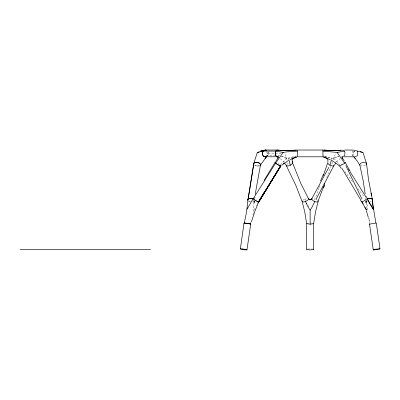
<?xml version="1.0" encoding="UTF-8"?>
<svg xmlns="http://www.w3.org/2000/svg" width="400" height="400" viewBox="0 0 400 400"><rect width="100%" height="100%" fill="white"/><g stroke="black" fill="none" stroke-linecap="round" stroke-linejoin="round"><path stroke-width="0.3" stroke-dasharray="2 1.5" d="M365.965 200.885L365.965 203.295C366.445 196.215 365.025 205.885 366.46 200.315M254.335 202.95L254.355 200.995L253.905 201.585C253.3 206.475 254.425 211.395 252.445 216.08M365.965 201.035L365.96 202.635L365.925 200.995C367.175 203.915 367.765 207.455 367.355 210.675M353.16 152.805L353.915 151.525L355.34 150.72L353.915 151.525L353.16 152.81L353.075 154.385L353.65 156.155M366.59 208.41L366.375 201.585L365.925 200.995M281.065 153.43L281.04 152.985M268.02 151.865L268.17 154.575L267.455 155.915M338.91 156.045L331.51 158.54L331.4 159.56M254.665 199.145L255.075 196.715M254.445 198.555L254.665 197.345M315.905 196.55L318.88 188.075M319.08 187.51L319.87 185.25M326.75 177.545L330.685 166.54M333.26 159.61L335.63 153.305M332.345 162.01L331.88 163.19L333.705 164.595M314.6 200.05L315.11 198.81L312.835 198.38M268.23 154.24A1.625 1.41 90 0 1 268.075 154.865L267.93 155.095A3.19 2.76 90 0 0 267.805 155.4L267.785 155.45A1.425 1.235 90 0 1 267.655 155.75L267.34 156.045M256.31 205.755L256.59 205.23M254.89 208.41L253.89 210.185M352.91 150.78C351.765 152.25 351.615 154.66 352.95 156.055M336.57 161.955L340.285 158.42M280.585 164.865L286.4 158.535L296.11 156.055M286.575 164.595L288.4 163.19L287.92 162.015M266.705 156.495L267.645 155.745L274.84 155.745M267.645 155.745L267.315 156M303.005 200.12L306.37 198.47M340.96 164.595L342.095 163.86M324.795 156.19L333.88 158.54L339.16 156M353.91 151.53L354.86 150.99M365.435 165.28L363.055 166.035L360.62 165.74M281.365 156.055L288.77 158.535L296.335 155.985M253.27 201.805L253.08 201.87A1.055 0.545 9.6 0 1 252.78 201.945M252.935 201.92L253.905 201.585M369.99 201.86L371.215 201.47M259.265 165.835L258.68 165.975A1.37 0.705 9.6 0 1 258.325 166.02L258.32 166.015M259.665 165.74L257.225 166.035L254.85 165.28M307.74 223.23L308.86 223.095M307.74 248.995L312.54 248.995M258.155 166.015L257.745 166.025M257.715 166.025L257.39 166.03A1.205 0.62 9.6 0 1 257 166.005L257 165.995M268.29 153.205L274.685 153.205M275.485 153.205L281.085 153.205M278.04 155.745L279.64 155.745M310.14 223.045L311.42 223.095M250.49 201.88L250.465 201.88A1.055 0.545 9.6 0 1 250.13 201.82L250.08 201.795M256.235 165.86L256.21 165.855A1.315 0.68 9.6 0 1 255.675 165.705L255.69 165.69M256.325 165.875L256.575 165.92M323.555 155.895L324.17 156.045M323.44 155.87L323.945 156M324.455 156.125L331.51 158.54M249.36 201.565L249.335 201.555A1.315 0.68 9.6 0 1 248.855 201.345M249.44 201.59L249.71 201.675M249.07 201.47L250.295 201.86M366.375 201.585L367.35 201.92M281.47 156.11L286.4 158.535M255.035 165.375L255.01 165.36A1.055 0.545 9.6 0 1 254.75 165.195L254.59 165.055M255.2 165.45L255.6 165.645M277.99 163.745L278.375 163.985M255.995 199.77L256.36 200M278.185 163.86L279.325 164.595M248.805 201.28L248.52 201.08M316.28 199.4L317.275 200.12M352.96 155.985L352.635 155.745L353.575 156.495M280.335 158.6L283.725 161.945M333.88 158.54L339.695 164.87M344.87 171.575L352.58 181.67M358.04 188.825L364.145 196.815M266.58 151.955L267.095 152.81L267.195 154.39L266.625 156.175L267.195 154.39L267.095 152.81M308.595 206.21L308.955 206.895M307.955 204.945L308.27 205.57M305.965 200.655L305.17 198.81M286.98 159.625L284.635 153.305M253.65 199.815C255.16 205.27 253.955 197.83 254.335 202.625L254.33 201.17M268.055 151.995L268.095 152.22A4.845 4.195 -90 0 0 268.155 152.55L268.235 152.93M288.895 159.555L288.77 158.535M365.62 197.68L365.785 199.275M254.325 200.875L254.34 202.3"/><path stroke-width="0.6" d="M313.34 223.41L313.66 223.62L313.66 249.385L310.14 249.965L306.62 249.385L306.62 223.62L306.94 223.41M306.62 223.62L310.14 224.2L310.135 210.185L307.985 206.79L305.505 201.585L303.23 202.01L302.08 201.47L295.945 185.64L286.17 165.28M372.555 200.12L371.055 193.055M375.915 223.045L369.535 224.15L373.255 249.915L373.62 249.965L380 248.86L376.28 223.095L375.915 223.045C374.455 214.94 373.19 206.955 372.135 198.81L369.885 198.38L367.295 198.92L371.165 198.475L372.585 199.4M259.55 151.93L257.33 152.425L253.855 163.19L248.145 198.81L246.655 211.19L244.365 223.045L244 223.095L240.385 248.845A4.055 0.335 8.2 0 0 240.545 248.825L240.85 248.82A4.39 0.36 8.2 0 0 241.215 248.84L241.965 248.905A5.12 0.42 8.2 0 0 242.425 248.955L242.475 248.96A3.755 0.31 8.2 0 1 242.675 248.98L243.22 249.05A4.275 0.35 8.2 0 0 243.775 249.125L244.535 249.24A4.055 0.335 8.2 0 0 245.07 249.33L245.675 249.445A4.39 0.36 8.2 0 0 245.985 249.515L246.53 249.66A5.12 0.42 8.2 0 0 246.735 249.725A3.755 0.31 8.2 0 1 246.855 249.765L246.925 249.795M315.98 199.345L334.11 165.28M366.47 209.58L366.385 210.185L361.735 201.575L361.515 201.92L363.155 201.47L367.165 198.81L367.39 198.47L365.885 196.265M313.765 222.91L315.56 211.68L318.015 202.15M250.715 224.11L246.96 249.925A4.055 0.335 8.2 0 0 246.765 249.95L246.455 249.955A4.39 0.36 8.2 0 0 246.09 249.93L245.34 249.87A5.39 0.445 8.2 0 0 244.835 249.815A3.72 0.305 8.2 0 1 244.635 249.795L244.145 249.735A5.425 0.445 8.2 0 0 243.81 249.685L243.645 249.665M248.085 199.43L253.855 163.19C255.86 161.795 259.49 162.18 260.535 164.595L255.205 194.32M278.02 157.505L277.85 158.195L278.29 156.96M331.33 160.03L329.975 165.265L332.405 166.005L334.05 165.8M327.945 162L327.81 159.335L326.675 158.145L327.285 158.55L326.065 157.875M260.5 164.755L260.515 164.685A1.055 0.545 9.6 0 0 260.51 164.505L260.47 164.46M253.79 163.525L253.745 163.73A1.055 0.545 9.6 0 0 253.745 163.95L253.785 163.995M253.72 163.86L253.855 163.19M250.585 223.41L250.79 222.62M251.42 221.88L254.92 211.14L258.215 203.11M340.98 168.15L339.56 165.74M344.955 162.42L345.17 162.715L343.775 163.86L339.48 166.005M323.245 175.645L327.81 162.655L328.155 163.86L329.975 165.265M328.835 167.365L311.685 198.92C312.67 201.09 315.535 202.335 317.845 201.86L322.475 189.51M322.645 189.03L323.16 187.595M324.185 184.725L324.7 183.29M302.08 201.47L302.315 200.85M323.425 174.205L320.495 181.12M324.445 185.235L323.295 187.98L324.335 185.64M314.775 201.585L312.26 206.775L310.135 210.185M278.01 157.67L277.615 158.46M366.2 164.595L366.425 163.19L362.95 152.42L360.165 151.61M258.265 202.105L259.18 200.515M257.71 203.155L257.99 202.63M259.82 199.445L260.775 197.845M261.73 196.24L262.37 195.175M263.01 194.105L263.965 192.505M277.39 158.855L275.65 161.525M257.825 201.785L258.77 201.92L280.72 165.75L258.59 202L258.125 201.895M258.545 201.585L258.77 201.92L280.72 165.75M264.08 180.415L275.04 162.445M258.725 201.94L280.735 165.795M258.69 201.955L280.765 165.885M258.625 201.985L280.79 166.01L276.505 163.86L275.025 162.45L275.455 162.465M334.545 165L335.79 163.045M372.135 198.815L373.285 209.185L369.415 203.13L367.165 198.81L367.39 198.47M246.985 209.18L253.115 198.81L275.6 163.19L283.175 152.42L287.31 151.775L297.345 151.1M260.205 165.39L266.505 156.67M247.825 199.23L247.775 199.295A1.205 0.62 9.6 0 0 247.68 199.515L247.7 199.535M265.03 158.54L266.72 156.65M312.04 198.53L311.205 199.265M373.255 249.915L376.12 249.175L380 248.86M367.845 199.115L367.49 199.405M281.715 165.255L288.395 160.505M311.295 199.125L310.14 199.475L308.99 199.115M283.43 163.8L283.995 163.38M296.535 157.055C294.145 157.405 291.345 159.115 292.295 161.925M254.385 162.85L254.495 162.775A1.205 0.62 9.6 0 1 254.765 162.66L254.8 162.665M313.66 223.62L310.14 224.2M306.62 249.385L306.94 249.175M310.925 199.46L309.64 199.595L308.24 198.53M286.235 165.8C288.51 166.495 291.355 165.225 292.535 163.175L292.47 162.655L300.745 183.275L308.595 198.92L307.67 200.27L305.505 201.585M293.285 158.345L293.87 157.99L293.285 158.345L293.605 158.15M289.965 159.685L296.765 157.02M291.595 158.935L292.705 158.48M248.78 198.59L248.995 198.515A1.055 0.545 9.6 0 1 249.27 198.45L249.36 198.455M258.425 152.17L259.165 152M266.55 150.285L265.99 150.13A4.255 3.685 -90 0 1 265.505 150.075L264.01 150.35L262.97 151.285A5.19 4.495 90 0 0 262.91 151.445A3.855 3.335 90 0 1 262.71 151.895L262.505 152.69A4.255 3.685 -90 0 1 262.455 153.25L262.5 154.02A4.255 3.685 -90 0 1 262.61 154.57L262.67 154.9A0.85 0.735 -90 0 0 262.735 155.05L262.785 155.145A3.695 3.2 -90 0 0 262.875 155.28L262.9 155.325A4.295 3.72 90 0 1 263.175 155.79L263.505 156.18A5.19 4.495 90 0 0 263.645 156.25A3.85 3.335 -90 0 1 264.035 156.475L264.72 156.715A4.255 3.685 90 0 1 265.205 156.77L278.34 156.81L277.155 156.67L276.02 155.89A5.19 4.495 90 0 1 275.945 155.745A3.855 3.335 -90 0 0 275.695 155.325L275.405 154.57A4.255 3.685 90 0 0 275.295 154.02L275.25 153.25A4.255 3.685 90 0 0 275.3 152.69L275.325 152.35A0.85 0.735 90 0 1 275.37 152.195L275.41 152.095A3.695 3.2 90 0 1 275.485 151.945L275.505 151.895A4.295 3.72 90 0 0 275.725 151.395L276.015 150.96A5.185 4.49 90 0 1 276.14 150.87A3.855 3.335 -90 0 0 276.505 150.585L277.16 150.25A4.255 3.685 -90 0 0 277.63 150.12L278.305 150.07A4.255 3.685 90 0 0 278.785 150.13L279.08 150.16A0.85 0.735 90 0 1 279.215 150.21L279.305 150.255M279.15 150.175L276.805 150.35L275.865 151.1C274.965 152.6 274.925 155.07 276.395 156.225A4.295 3.72 90 0 1 276.83 156.475L276.875 156.505A3.695 3.2 -90 0 0 277 156.59L277.09 156.635A0.85 0.735 -90 0 0 277.225 156.685L277.515 156.715A4.255 3.685 -90 0 1 278 156.77L278.195 156.805M244.01 223.095L244.05 223.085A5.475 0.45 8.2 0 1 244.105 223.08A4.055 0.335 8.2 0 0 244.26 223.06L244.655 223.06M255.34 162.535L255.575 162.48A1.37 0.705 9.6 0 1 255.93 162.435L255.96 162.44M258.065 152.265L257.33 152.425M260.705 151.025L263.03 150.565L260.625 151.03M322.935 151.1L337.105 152.425L344.415 151.1L344.94 152.27L344.79 154.98L344.14 156.065L341.94 156.81M250.725 224.155L250.715 224.155A5.475 0.45 8.2 0 1 250.64 224.165A4.055 0.335 8.2 0 0 250.485 224.185L250.745 224.15L250.45 223.96A5.12 0.42 8.2 0 1 250.25 223.895L249.705 223.75A3.91 0.32 8.2 0 1 249.43 223.69L248.84 223.575A4.055 0.335 8.2 0 1 248.255 223.475A5.475 0.45 8.2 0 0 248.095 223.445L247.49 223.36A4.28 0.35 8.2 0 1 246.94 223.285L246.145 223.19A5.12 0.42 8.2 0 1 245.685 223.14L244.935 223.075A3.905 0.32 8.2 0 1 244.655 223.06M259.805 151.825L263.07 151.1L275.865 151.1L283.175 152.42M341.13 150.175L343.48 150.35L344.415 151.1M353.925 150.175C356.84 150.63 359.79 152.025 362.95 152.42M354.735 156.81L356.935 156.065L357.585 154.98L357.735 152.27L357.215 151.1M340.275 150.24L339.09 150.36L340.79 150.185M340.33 150.235L332.635 150.575L323.635 150.08M339.76 150.29L333 150.58L325.03 150.18M294.56 150.24L287.34 150.565L280.6 150.255M295.255 150.19L296.645 150.085L287.035 150.555L280.43 150.295M250.08 198.405L250.24 198.39A1.235 0.64 9.6 0 1 250.595 198.39L250.655 198.41M310.785 199.815L309.38 199.775M256.155 162.44L256.425 162.43M256.78 162.425L256.865 162.425A1.205 0.62 9.6 0 1 257.255 162.45L257.28 162.465M266.3 156.605A4.255 3.685 -90 0 0 265.875 156.72L264.36 156.67L263.345 156.065C262.26 154.67 261.995 152.23 263.3 150.9A4.295 3.72 90 0 0 263.71 150.59L263.745 150.555A3.695 3.2 -90 0 1 263.865 150.45L263.945 150.39A0.85 0.735 -90 0 1 264.075 150.32L264.365 150.25A4.255 3.685 90 0 0 264.835 150.12L265.075 150.05A0.895 0.775 -90 0 1 265.215 150.035L277.965 150.035M344.715 150.035L353.515 150.035M344.34 156.81L353.135 156.81M20 249.385L150.575 249.385M244.365 223.045L250.645 224.03M323.66 150.08L325.1 150.185M280.93 150.345L282.15 150.465L280.645 150.315M250.855 198.43L251.135 198.46M251.365 198.485L251.59 198.515A1.055 0.545 9.6 0 1 251.925 198.57L252 198.605M265.17 150.035L266.355 150.175M243.535 249.65L242.88 249.555M369.535 224.15L369.905 224.2M242.72 249.525L242.51 249.49A4.31 0.355 8.2 0 0 242.24 249.445A4.545 0.375 8.2 0 1 242.075 249.42L241.63 249.33A4.335 0.355 8.2 0 0 241.32 249.26L240.775 249.115A5.12 0.42 8.2 0 0 240.575 249.05A3.755 0.31 8.2 0 1 240.455 249.01L240.4 248.99M257.705 162.54L257.93 162.58M253.66 198.53L252.89 198.47L255.08 200.255M258.055 201.875L254.67 199.985M252.695 198.825L252.72 198.835A1.315 0.68 9.6 0 1 253.005 198.93L251.76 198.53L249.12 198.47L248.145 198.81L247.73 200.12M323.34 156.935L324.56 157.32M279.95 165.845L279.59 165.68M324.94 157.445L325.695 157.72M323.515 157.02L330.295 159.72M257.315 201.555L256.865 201.325M259.195 163.07L259.27 163.105A1.055 0.545 9.6 0 1 259.5 163.26L259.805 163.53M258.655 162.81L259.075 163.015M278.975 165.36L278.645 165.18M258.56 162.765L258.585 162.775A1.315 0.68 9.6 0 0 258.05 162.585M279.525 165.645L279.15 165.45M331.87 160.53L335.385 162.725L339.02 165.63M256.24 200.97L255.9 200.775M277.865 164.725L277.525 164.52M276.72 163.995L276.37 163.755M366.425 163.19C364.425 161.795 360.795 162.18 359.745 164.595L363.16 180.53L365.165 193.845M313.34 249.175L313.66 249.385M279.43 150.34L279.475 150.37A4.295 3.72 90 0 0 279.865 150.6M254.025 199.535L253.755 199.335M260.03 163.73L260.065 163.76A1.235 0.64 9.6 0 1 260.225 163.95L260.255 164.03M353.765 156.64L357.385 161.295L359.885 165.265M353.58 156.67L355.25 158.535M344.685 163.19L337.105 152.425M284.245 162.67L285.745 165.005M344.025 160.595L344.335 161.055M343.74 160.155L342.29 157.65M348.575 169.43L349.15 170.335M350.29 172.145L365.735 196.55M362.1 202.19L362.465 202.8M341.775 168.04L360.41 199.345M362.825 203.41L363.185 204.015M350.325 171.665L345.255 162.45M366.22 209.465L365.555 208.24M360.26 199.63L361.515 201.92M367.165 198.81L373.29 209.195M364.905 207.035L365.225 207.635M260.385 164.29L260.265 164.045L260.43 164.38M345.835 165.585L362 199.08M306.2 203.155L306.44 203.675M366.385 210.855L368.295 217.445M317.965 200.85L318.2 201.47M342.005 156.94L342.44 158.185L342.125 157.255L342.36 157.945L342.26 157.49M290.305 165.265L288.97 160.025M302.265 202.15L304.715 211.68L306.515 222.915M371.42 194.775L371.555 195.41L368.485 179.4L366.565 163.86M292.325 162L292.195 161.34L292.35 162.24M368.82 218.185L368.975 218.955M369.12 219.715L369.395 221.23M369.65 222.72L369.775 223.46M247.79 200.24A1.365 0.705 9.6 0 1 247.71 200.03M311.215 199.28A13.175 12.945 17.7 0 1 310.935 199.475M322.935 150.035L297.345 150.035L297.345 156.81L322.935 156.81L322.935 150.035M327.56 158.49L326.4 158.035L327.55 158.5"/></g></svg>
